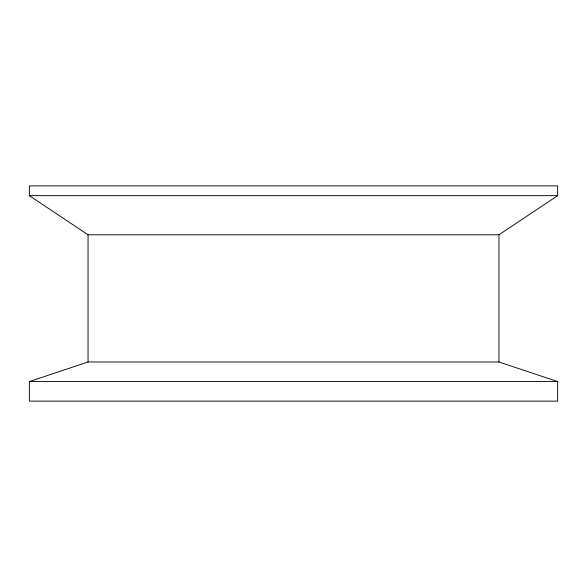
<?xml version="1.0" encoding="UTF-8"?>
<svg xmlns="http://www.w3.org/2000/svg" width="587" height="587" viewBox="0 0 587 587"><rect width="100%" height="100%" fill="white"/><g stroke="black" fill="none" stroke-linecap="round" stroke-linejoin="round"><path stroke-width="0.88" d="M498.95 234.8L557.65 195.669L557.65 185.881L29.35 185.881L29.35 195.669L88.05 234.8L498.95 234.8L498.95 361.981L557.65 381.55L557.65 401.119L29.35 401.119L29.35 381.55L88.05 361.981L498.95 361.981M29.35 195.669L557.65 195.669M29.35 381.55L557.65 381.55M88.05 234.8L88.05 361.981"/></g></svg>
